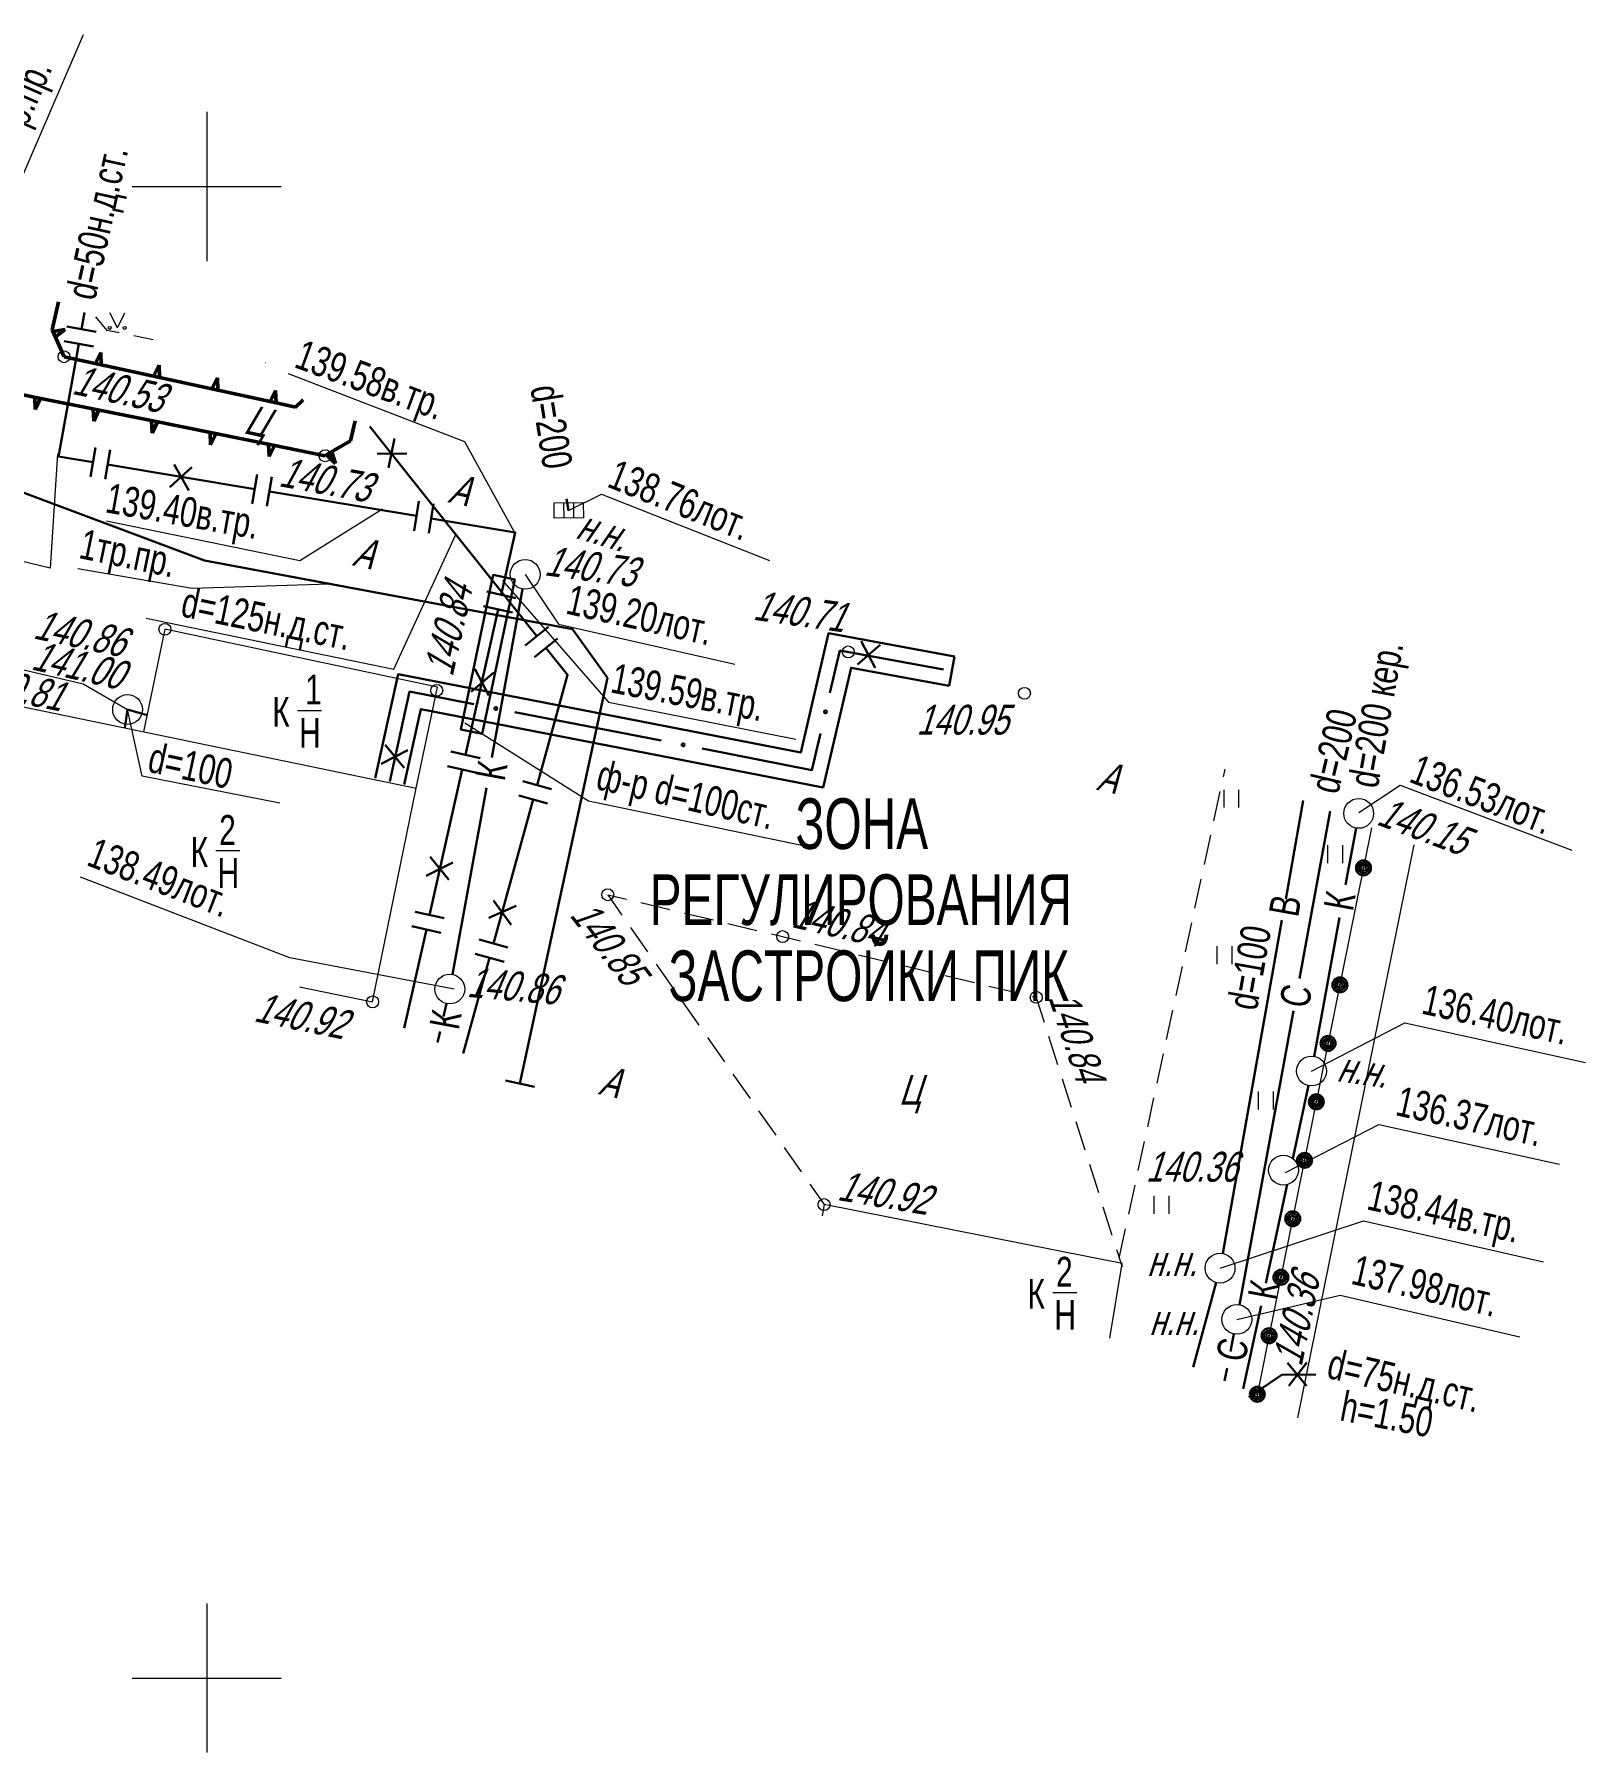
# Model space of a CAD drawing. Extents: x 10098 to 11902, y 8648 to 10202.
# Drawn here: x 11294.2 to 11346.2, y 9047.5 to 9105.1 of the extents above; entities that cross this region are included whole.
import ezdxf
from ezdxf.enums import TextEntityAlignment as Align

# ---------------------------------------------------------------- set-up
doc = ezdxf.new("R2010")
doc.units = 0
for name, color, linetype in [('1_Водопровод', 7, 'Continuous'), ('20_Строения', 7, 'Continuous'), ('21_Колодцы', 7, 'Continuous'), ('23_Ограждения', 7, 'Continuous'), ('24_Растительность', 7, 'Continuous'), ('38_Высотные_отметки', 7, 'Continuous'), ('49_Проекты', 7, 'Continuous'), ('50_Красные_линии', 7, 'Continuous'), ('51_Сетка_координат', 7, 'Continuous'), ('52_Топонимика', 7, 'Continuous'), ('Подписи_зданий', 7, 'Continuous')]:
    doc.layers.add(name, color=color, linetype=linetype)
for name, color, linetype, lineweight in [('2_Водосток', 30, 'Continuous', 30), ('4_Канализация', 16, 'Continuous', 30), ('5_Газопровод', 16, 'Continuous', 30), ('6_Теплопровод', 3, 'Continuous', 30)]:
    doc.layers.add(name, color=color, linetype=linetype, lineweight=lineweight)
doc.styles.add('mggt', font='russian_1251.shx', dxfattribs={"width": 0.75, "oblique": 18, "height": 1})
doc.styles.add('Style-RUSSIAN_1251 I 0.00000', font='RUSSIAN_1251.shx')

msp = doc.modelspace()

# ---------------------------------------------------------------- linework, layer by layer
at = {"layer": '1_Водопровод', "color": 8, "linetype": 'Continuous', "lineweight": 30}
for points in [[(11336.186, 9076.11), (11336.775, 9079.419)], [(11334.072, 9064.232), (11336.06, 9075.403)], [(11333.086, 9060.417), (11333.854, 9063.257)]]:
    msp.add_lwpolyline(points, dxfattribs=at)
at = {"layer": '1_Водопровод', "color": 8, "linetype": 'Continuous', "lineweight": 15}
msp.add_lwpolyline([(11333.984, 9063.74), (11338.791, 9065.327), (11344.829, 9063.953)], dxfattribs=at)
at = {"layer": '20_Строения', "color": 8, "linetype": 'Continuous', "lineweight": 15, "flags": 128}
for points in [[(11303.114, 9073.167), (11305.562, 9072.669), (11307.019, 9079.828), (11307.736, 9083.214), (11298.596, 9085.157), (11297.885, 9081.721)], [(11291.672, 9083.009), (11307.019, 9079.828)], [(11340.484, 9077.934), (11336.578, 9058.721)], [(11330.289, 9061.396), (11330.697, 9063.898), (11320.704, 9065.871), (11320.642, 9065.499)]]:
    msp.add_lwpolyline(points, dxfattribs=at)
at = {"layer": '21_Колодцы', "color": 8, "linetype": 'Continuous', "lineweight": 15}
for p, q in [((11312.629, 9089.401), (11311.64, 9089.39)), ((11311.64, 9089.39), (11311.645, 9088.882)), ((11311.969, 9089.385), (11311.974, 9088.889)), ((11312.298, 9089.388), (11312.303, 9088.892)), ((11312.629, 9089.401), (11312.634, 9088.893)), ((11312.634, 9088.893), (11311.645, 9088.882))]:
    msp.add_line(p, q, dxfattribs=at)
at = {"layer": '21_Колодцы', "color": 8, "linetype": 'Continuous', "lineweight": 9}
for centre in [(11310.681, 9086.999), (11338.633, 9078.986), (11308.151, 9073.098), (11336.109, 9067.027)]:
    msp.add_circle(centre, 0.5, dxfattribs=at)
at = {"layer": '21_Колодцы', "color": 8, "lineweight": 9}
for centre in [(11297.346, 9082.468), (11337.05, 9070.35), (11333.984, 9063.74), (11334.547, 9062.024)]:
    msp.add_circle(centre, 0.5, dxfattribs=at)
at = {"layer": '23_Ограждения', "color": 8, "linetype": 'Continuous', "lineweight": 50}
for p, q in [((11295.031, 9096.13), (11294.821, 9095.202)), ((11294.821, 9095.202), (11294.887, 9095.05)), ((11295.254, 9095.209), (11294.847, 9095.142)), ((11294.887, 9095.05), (11295.214, 9094.294)), ((11294.927, 9094.958), (11295.254, 9095.209)), ((11295.214, 9094.294), (11296.363, 9094.044)), ((11296.448, 9094.435), (11296.266, 9094.065)), ((11296.461, 9094.022), (11296.448, 9094.435)), ((11296.363, 9094.044), (11298.318, 9093.618)), ((11298.403, 9094.009), (11298.22, 9093.64)), ((11298.318, 9093.618), (11300.272, 9093.193)), ((11298.415, 9093.597), (11298.403, 9094.009)), ((11294.329, 9092.922), (11293.515, 9093.086)), ((11300.357, 9093.584), (11300.174, 9093.214)), ((11300.272, 9093.193), (11302.226, 9092.767)), ((11300.37, 9093.172), (11300.357, 9093.584)), ((11302.311, 9093.158), (11302.128, 9092.789)), ((11302.324, 9092.746), (11302.311, 9093.158)), ((11294.231, 9092.941), (11294.25, 9092.53)), ((11294.25, 9092.53), (11294.427, 9092.902)), ((11296.289, 9092.526), (11294.329, 9092.922)), ((11296.191, 9092.546), (11296.21, 9092.134)), ((11296.21, 9092.134), (11296.387, 9092.506)), ((11298.25, 9092.13), (11296.289, 9092.526)), ((11302.226, 9092.767), (11302.972, 9092.605)), ((11302.972, 9092.605), (11303.235, 9092.846)), ((11298.152, 9092.15), (11298.17, 9091.738)), ((11298.17, 9091.738), (11298.348, 9092.11)), ((11302.17, 9091.338), (11298.25, 9092.13)), ((11304.979, 9092.148), (11304.817, 9091.481)), ((11300.112, 9091.754), (11300.131, 9091.342)), ((11300.131, 9091.342), (11300.308, 9091.714)), ((11302.072, 9091.358), (11302.091, 9090.946)), ((11302.091, 9090.946), (11302.268, 9091.318)), ((11303.972, 9090.974), (11302.17, 9091.338)), ((11304.817, 9091.481), (11304.111, 9091.057)), ((11304.111, 9091.057), (11303.972, 9090.974)), ((11304.025, 9091.006), (11304.317, 9090.714)), ((11304.317, 9090.714), (11304.197, 9091.109))]:
    msp.add_line(p, q, dxfattribs=at)
at = {"layer": '23_Ограждения', "color": 8, "linetype": 'Continuous', "lineweight": 15}
for p, q in [((11296.657, 9095.179), (11296.282, 9095.629)), ((11297.062, 9095.096), (11296.657, 9095.179)), ((11298.202, 9094.861), (11297.552, 9094.995)), ((11301.97, 9094.085), (11301.959, 9094.087)), ((11334.094, 9080.207), (11334.151, 9080.469)), ((11333.777, 9078.741), (11333.988, 9079.718)), ((11333.459, 9077.275), (11333.671, 9078.252)), ((11333.142, 9075.809), (11333.354, 9076.786)), ((11332.825, 9074.342), (11333.036, 9075.32)), ((11332.508, 9072.876), (11332.719, 9073.854)), ((11332.19, 9071.41), (11332.402, 9072.388)), ((11331.873, 9069.944), (11332.085, 9070.922)), ((11331.556, 9068.478), (11331.767, 9069.456)), ((11331.239, 9067.012), (11331.45, 9067.99)), ((11330.921, 9065.546), (11331.133, 9066.523)), ((11330.604, 9064.08), (11330.816, 9065.057))]:
    msp.add_line(p, q, dxfattribs=at)
for points in [[(11339.065, 9078.502), (11335.591, 9061.284), (11335.192, 9059.31)], [(11313.449, 9076.258), (11313.927, 9075.574)], [(11313.449, 9076.258), (11314.073, 9076.113)], [(11314.56, 9075.997), (11315.532, 9075.763)], [(11316.018, 9075.647), (11316.991, 9075.414)], [(11317.477, 9075.297), (11318.449, 9075.064)], [(11314.213, 9075.164), (11314.786, 9074.344)], [(11318.936, 9074.948), (11319.908, 9074.715)], [(11320.394, 9074.598), (11321.367, 9074.365)], [(11321.853, 9074.248), (11322.826, 9074.015)], [(11315.072, 9073.934), (11315.645, 9073.114)], [(11323.312, 9073.899), (11324.284, 9073.666)], [(11324.77, 9073.549), (11325.743, 9073.316)], [(11326.229, 9073.2), (11327.202, 9072.967)], [(11315.931, 9072.704), (11316.504, 9071.884)], [(11327.688, 9072.85), (11327.817, 9072.819), (11328.08, 9071.993)], [(11316.79, 9071.474), (11317.363, 9070.655)], [(11328.232, 9071.516), (11328.536, 9070.564)], [(11317.649, 9070.245), (11318.222, 9069.425)], [(11328.688, 9070.087), (11328.992, 9069.135)], [(11318.508, 9069.015), (11319.081, 9068.195)], [(11329.144, 9068.658), (11329.448, 9067.706)], [(11319.367, 9067.785), (11319.94, 9066.965)], [(11329.6, 9067.229), (11329.904, 9066.277)], [(11320.226, 9066.555), (11320.704, 9065.871)], [(11330.056, 9065.8), (11330.359, 9064.847)], [(11330.511, 9064.371), (11330.697, 9063.789)]]:
    msp.add_lwpolyline(points, dxfattribs=at)
at = {"layer": '23_Ограждения', "color": 8, "linetype": 'Continuous', "lineweight": 30}
for centre, radius in [((11338.794, 9077.159), 0.25), ((11338.794, 9077.159), 0.175), ((11338.794, 9077.159), 0.1), ((11338.794, 9077.159), 0.01), ((11338.003, 9073.238), 0.25), ((11338.003, 9073.238), 0.175), ((11338.003, 9073.238), 0.1), ((11338.003, 9073.238), 0.01), ((11337.607, 9071.277), 0.25), ((11337.607, 9071.277), 0.175), ((11337.607, 9071.277), 0.1), ((11337.607, 9071.277), 0.01), ((11337.212, 9069.317), 0.25), ((11337.212, 9069.317), 0.175), ((11337.212, 9069.317), 0.1), ((11337.212, 9069.317), 0.01), ((11336.816, 9067.356), 0.25), ((11336.816, 9067.356), 0.175), ((11336.816, 9067.356), 0.1), ((11336.816, 9067.356), 0.01), ((11336.421, 9065.396), 0.25), ((11336.421, 9065.396), 0.175), ((11336.421, 9065.396), 0.1), ((11336.421, 9065.396), 0.01), ((11336.025, 9063.435), 0.25), ((11336.025, 9063.435), 0.175), ((11336.025, 9063.435), 0.1), ((11336.025, 9063.435), 0.01), ((11335.629, 9061.475), 0.25), ((11335.629, 9061.475), 0.175), ((11335.629, 9061.475), 0.1), ((11335.629, 9061.475), 0.01), ((11335.234, 9059.514), 0.25), ((11335.234, 9059.514), 0.175), ((11335.234, 9059.514), 0.1), ((11335.234, 9059.514), 0.01)]:
    msp.add_circle(centre, radius, dxfattribs=at)
at = {"layer": '24_Растительность', "color": 8, "linetype": 'Continuous', "lineweight": 15}
for p, q in [((11297.005, 9095.263), (11296.751, 9095.763)), ((11297.005, 9095.263), (11297.251, 9095.763)), ((11334.118, 9079.179), (11334.118, 9079.779)), ((11334.613, 9079.179), (11334.613, 9079.779)), ((11337.603, 9077.317), (11337.603, 9077.917)), ((11338.098, 9077.317), (11338.098, 9077.917)), ((11333.892, 9073.937), (11333.892, 9074.537)), ((11334.387, 9073.937), (11334.387, 9074.537)), ((11335.278, 9069.062), (11335.278, 9069.662)), ((11335.773, 9069.062), (11335.773, 9069.662)), ((11331.778, 9065.562), (11331.778, 9066.162)), ((11332.273, 9065.562), (11332.273, 9066.162))]:
    msp.add_line(p, q, dxfattribs=at)
at = {"layer": '24_Растительность', "color": 8, "linetype": 'Continuous', "lineweight": 9}
for centre in [(11296.75, 9095.263), (11297.25, 9095.263)]:
    msp.add_circle(centre, 0.05, dxfattribs=at)
at = {"layer": '2_Водосток', "color": 8, "linetype": 'Continuous', "lineweight": 30}
for p, q in [((11297.346, 9082.468), (11297.25, 9081.853)), ((11298.001, 9082.281), (11297.346, 9082.468))]:
    msp.add_line(p, q, dxfattribs=at)
at = {"layer": '2_Водосток', "color": 8, "linetype": 'Continuous', "lineweight": 15}
for points in [[(11312.134, 9089.14), (11313.241, 9089.689), (11318.873, 9087.459)], [(11287.742, 9085.237), (11295.851, 9083.335), (11297.346, 9082.468)], [(11334.547, 9062.024), (11338.016, 9062.836), (11344.037, 9061.437)]]:
    msp.add_lwpolyline(points, dxfattribs=at)
at = {"layer": '2_Водосток', "color": 8, "linetype": 'Continuous', "lineweight": 30, "ltscale": 0.5, "flags": 128}
for points in [[(11312.071, 9089.533), (11312.134, 9089.14)], [(11336.647, 9073.457), (11337.676, 9079.058)], [(11334.637, 9062.516), (11336.447, 9072.369)], [(11334.331, 9060.95), (11334.449, 9061.534)], [(11334.134, 9059.966), (11334.22, 9060.394)]]:
    msp.add_lwpolyline(points, dxfattribs=at)
at = {"layer": '2_Водосток', "color": 8, "linetype": 'Continuous', "lineweight": 15, "ltscale": 0.5}
msp.add_lwpolyline([(11302.454, 9079.326), (11297.832, 9080.236), (11297.346, 9082.468)], dxfattribs=at)
at = {"layer": '38_Высотные_отметки', "color": 8, "lineweight": 9}
for centre in [(11295.214, 9094.294, 140.528), (11303.972, 9090.974, 140.727), (11298.596, 9085.157), (11321.516, 9084.399, 140.714), (11307.713, 9083.111, 140.835), (11327.424, 9083.012, 140.952), (11313.449, 9076.258, 140.852), (11319.314, 9074.857, 140.841), (11305.562, 9072.669, 140.92), (11327.817, 9072.819, 140.835), (11320.704, 9065.871)]:
    msp.add_circle(centre, 0.2, dxfattribs=at)
at = {"layer": '49_Проекты', "color": 8, "linetype": 'Continuous', "lineweight": 30}
for p, q in [((11288.519, 9091.731), (11299.923, 9087.468)), ((11299.923, 9087.468), (11312.265, 9085.157)), ((11312.265, 9085.157), (11313.444, 9083.534)), ((11313.444, 9083.534), (11310.506, 9069.93)), ((11310.017, 9070.036), (11310.994, 9069.824))]:
    msp.add_line(p, q, dxfattribs=at)
at = {"layer": '49_Проекты', "color": 8, "linetype": 'Continuous', "lineweight": 15}
for points in [[(11287.181, 9091.087), (11292.639, 9097.62), (11295.868, 9105.102)], [(11295.683, 9087.194), (11299.511, 9086.542), (11304.104, 9086.685)]]:
    msp.add_lwpolyline(points, dxfattribs=at)
at = {"layer": '4_Канализация', "color": 8, "linetype": 'Continuous', "lineweight": 15}
for points in [[(11310.681, 9086.999), (11311.8, 9085.334), (11317.716, 9083.989)], [(11338.633, 9079.021), (11340.026, 9079.932), (11345.777, 9077.751)], [(11308.297, 9073.093), (11302.783, 9074.14), (11295.768, 9076.844)], [(11337.05, 9070.35), (11340.176, 9071.966), (11346.244, 9070.636)], [(11336.177, 9066.944), (11339.304, 9068.559), (11345.371, 9067.23)]]:
    msp.add_lwpolyline(points, dxfattribs=at)
at = {"layer": '4_Канализация', "color": 8, "linetype": 'Continuous', "lineweight": 30}
for points in [[(11310.591, 9086.507), (11309.565, 9080.865)], [(11309.38, 9079.848), (11308.241, 9073.59)], [(11338.194, 9076.59), (11338.543, 9078.494)], [(11337.14, 9070.842), (11337.994, 9075.5)], [(11308.039, 9072.611), (11307.938, 9072.174)], [(11307.824, 9071.68), (11307.738, 9071.305)], [(11336.42, 9067.418), (11336.945, 9069.861)], [(11335.82, 9064.627), (11336.232, 9066.543)], [(11335.521, 9063.235), (11335.82, 9064.627)], [(11334.761, 9059.697), (11335.359, 9062.482)]]:
    msp.add_lwpolyline(points, dxfattribs=at)
at = {"layer": '51_Сетка_координат', "color": 8, "lineweight": 15}
for points in [[(11300, 9102.5), (11300, 9097.5)], [(11297.5, 9100), (11302.5, 9100)], [(11300, 9052.5), (11300, 9047.5)], [(11297.5, 9050), (11302.5, 9050)]]:
    msp.add_lwpolyline(points, dxfattribs=at)
at = {"layer": '5_Газопровод', "color": 8, "linetype": 'Continuous', "lineweight": 30}
for p, q in [((11295.221, 9094.813), (11296.205, 9094.635)), ((11295.31, 9095.305), (11296.294, 9095.127)), ((11306.092, 9090.574), (11306.301, 9091.553)), ((11296.102, 9090.269), (11296.266, 9091.255)), ((11296.595, 9090.187), (11296.759, 9091.173)), ((11305.712, 9091.039), (11306.712, 9091.049)), ((11299.5, 9090.59), (11298.758, 9089.92)), ((11298.908, 9090.686), (11299.399, 9089.815)), ((11301.527, 9089.366), (11301.691, 9090.352)), ((11302.02, 9089.283), (11302.184, 9090.27)), ((11306.952, 9088.462), (11307.116, 9089.449)), ((11307.445, 9088.38), (11307.61, 9089.367)), ((11309.391, 9086.423), (11310.367, 9086.205)), ((11309.282, 9085.935), (11310.258, 9085.717)), ((11310.675, 9084.62), (11311.457, 9085.243)), ((11310.987, 9084.229), (11311.769, 9084.853)), ((11309.458, 9082.944), (11308.99, 9083.829)), ((11308.868, 9083.057), (11309.628, 9083.707)), ((11308.19, 9081.056), (11309.165, 9080.838)), ((11308.08, 9080.568), (11309.056, 9080.35)), ((11310.598, 9080.064), (11311.562, 9079.799)), ((11310.465, 9079.582), (11311.43, 9079.317)), ((11308.124, 9076.755), (11307.496, 9077.533)), ((11308.254, 9077.341), (11307.356, 9076.898)), ((11309.46, 9075.486), (11310.378, 9075.883)), ((11309.618, 9076.064), (11310.207, 9075.256)), ((11306.879, 9075.201), (11307.855, 9074.983)), ((11306.988, 9075.689), (11307.964, 9075.471)), ((11309.138, 9074.761), (11310.102, 9074.496)), ((11309.005, 9074.279), (11309.97, 9074.014)), ((11336.885, 9059.8), (11336.249, 9060.572)), ((11336.285, 9059.791), (11336.899, 9060.581))]:
    msp.add_line(p, q, dxfattribs=at)
for points in [[(11295.904, 9095.781), (11295.802, 9095.216)], [(11295.713, 9094.724), (11295.031, 9090.954), (11296.184, 9090.762)], [(11305.468, 9091.952), (11307.637, 9089.232)], [(11296.677, 9090.68), (11301.609, 9089.859)], [(11302.102, 9089.777), (11307.034, 9088.956)], [(11307.637, 9089.232), (11311.066, 9084.932)], [(11307.527, 9088.873), (11310.347, 9088.404), (11309.879, 9086.314)], [(11309.77, 9085.826), (11308.678, 9080.947)], [(11311.378, 9084.541), (11312.1, 9083.635), (11311.08, 9079.931)], [(11308.568, 9080.459), (11307.476, 9075.58)], [(11310.948, 9079.449), (11309.62, 9074.629)], [(11307.367, 9075.092), (11306.626, 9071.783)], [(11309.488, 9074.147), (11308.603, 9070.934)], [(11334.945, 9059.416), (11336.056, 9060.165), (11337.2, 9060.177)]]:
    msp.add_lwpolyline(points, dxfattribs=at)
at = {"layer": '5_Газопровод', "color": 8, "linetype": 'Continuous', "lineweight": 15}
for points in [[(11310.325, 9088.419), (11308.652, 9091.442), (11302.743, 9093.718)], [(11294.993, 9091.041), (11294.746, 9087.207), (11287.996, 9088.844)], [(11305.892, 9089.181), (11303.128, 9087.455), (11296.635, 9088.783)], [(11309.921, 9086.792), (11313.478, 9082.717), (11319.756, 9081.48)], [(11308.651, 9082.023), (11312.798, 9079.407), (11320.442, 9077.826)]]:
    msp.add_lwpolyline(points, dxfattribs=at)
at = {"layer": '5_Газопровод', "color": 8, "linetype": 'Continuous', "lineweight": 15, "flags": 128}
msp.add_lwpolyline([(11297.969, 9085.532), (11306.27, 9083.818), (11308.355, 9088.331)], dxfattribs=at)
at = {"layer": '5_Газопровод', "color": 8, "linetype": 'Continuous', "lineweight": 30, "flags": 128}
msp.add_lwpolyline([(11309.243, 9081.651), (11308.52, 9081.803), (11309.608, 9086.982), (11310.331, 9086.83)], close=True, dxfattribs=at)
at = {"layer": '6_Теплопровод', "color": 8, "linetype": 'Continuous', "lineweight": 30}
for p, q in [((11321.829, 9083.983), (11322.587, 9084.634)), ((11322.418, 9083.871), (11321.949, 9084.755)), ((11306.744, 9081.103), (11305.851, 9080.652)), ((11306.621, 9080.516), (11305.985, 9081.288))]:
    msp.add_line(p, q, dxfattribs=at)
at = {"layer": '6_Теплопровод', "color": 8, "linetype": 'Continuous', "lineweight": 30, "ltscale": 0.5, "flags": 128}
for points in [[(11305.651, 9080.167), (11306.42, 9083.652), (11319.919, 9081.024), (11320.855, 9085.025), (11325.081, 9084.249)], [(11306.627, 9079.951), (11307.186, 9082.484), (11320.673, 9079.858), (11321.611, 9083.869), (11324.901, 9083.265)], [(11324.901, 9083.265), (11325.081, 9084.249)]]:
    msp.add_lwpolyline(points, dxfattribs=at)
at = {"layer": '6_Теплопровод', "color": 8, "linetype": 'Continuous', "lineweight": 30}
for points in [[(11320.9, 9083.025), (11321.233, 9084.447), (11324.714, 9083.808)], [(11306.139, 9080.059), (11306.803, 9083.068), (11308.962, 9082.648)], [(11310.337, 9082.38), (11315.244, 9081.425)], [(11316.619, 9081.157), (11320.296, 9080.441), (11320.582, 9081.662)]]:
    msp.add_lwpolyline(points, dxfattribs=at)
for centre in [(11309.699, 9082.504), (11320.752, 9082.392), (11315.981, 9081.281)]:
    msp.add_circle(centre, 0.05, dxfattribs=at)
at = {"layer": 'Подписи_зданий', "color": 8, "linetype": 'Continuous', "lineweight": 15}
for p, q in [((11303.049, 9082.439), (11303.849, 9082.439)), ((11300.311, 9077.74), (11301.111, 9077.74)), ((11328.377, 9062.929), (11329.177, 9062.929))]:
    msp.add_line(p, q, dxfattribs=at)

# ---------------------------------------------------------------- texts
at = {"layer": '1_Водопровод', "color": 8, "linetype": 'Continuous', "lineweight": 15, "style": 'mggt', "width": 0.75}
for s, rotation, p in [('В', 79.90774, (11336.597, 9075.479)), ('d=100', 80.02299, (11335.216, 9072.346)), ('138.44в.тр.', 347.31148, (11338.865, 9065.722))]:
    msp.add_text(s, height=1, rotation=rotation, dxfattribs=at).set_placement(p)
at = {"layer": '2_Водосток', "color": 8, "linetype": 'Continuous', "lineweight": 15, "ltscale": 0.5, "style": 'mggt', "width": 0.75}
for s, rotation, p in [('d=200', 278.99226, (11310.85, 9093.262)), ('d=100', 347.82951, (11297.978, 9080.393))]:
    msp.add_text(s, height=1, rotation=rotation, dxfattribs=at).set_placement(p)
at = {"layer": '2_Водосток', "color": 8, "linetype": 'Continuous', "lineweight": 15, "style": 'mggt', "width": 0.75}
for s, rotation, p in [('138.76лот.', 338.16238, (11313.387, 9089.951)), ('d=200', 76.57337, (11337.938, 9079.594)), ('С', 79.19581, (11336.947, 9072.419)), ('137.98лот.', 346.91948, (11338.337, 9063.224)), ('С', 79.19581, (11334.819, 9060.56))]:
    msp.add_text(s, height=1, rotation=rotation, dxfattribs=at).set_placement(p)
at = {"layer": '38_Высотные_отметки', "color": 8, "linetype": 'Continuous', "lineweight": 15, "style": 'mggt', "oblique": 18, "width": 0.75}
for s, rotation, p in [('140.53    ', 347.71198, (11295.455, 9093.055, 140.528)), ('140.73    ', 349.61432, (11302.389, 9089.96, 140.727)), ('н.н.', 343.23614, (11312.331, 9088.226)), ('140.73    ', 352.48578, (11311.3, 9086.972, 140.732)), ('140.84    ', 77.21441, (11308.244, 9083.542, 140.835)), ('140.71    ', 352.00478, (11318.296, 9085.481, 140.714)), ('140.86    ', 347.94853, (11294.153, 9084.858, 140.857)), ('141.00   ', 346.86965, (11294.081, 9083.82, 140.813)), ('140.81    ', 348.60663, (11292.07, 9083.01, 140.813)), ('140.15    ', 339.63953, (11339.193, 9078.626, 140.155)), ('140.85    ', 307.50618, (11312.149, 9075.569, 140.852)), ('140.84    ', 346.96498, (11319.578, 9075.182, 140.841)), ('140.86    ', 355.03595, (11308.711, 9072.836, 140.857)), ('140.92    ', 348.41189, (11301.554, 9072.025, 140.92)), ('140.84    ', 288.26469, (11328.22, 9072.82, 140.835)), ('н.н.', 351.87488, (11337.869, 9070.014)), ('140.92    ', 350.41495, (11321.12, 9066.03, 140.917)), ('140.36    ', 78.18829, (11336.716, 9060.413, 140.364))]:
    msp.add_text(s, height=1, rotation=rotation, dxfattribs=at).set_placement(p)
for s, p in [('140.95    ', (11323.804, 9081.627, 140.952)), ('140.36    ', (11331.494, 9066.641, 140.36)), ('н.н.', (11331.532, 9063.483)), ('н.н.', (11331.601, 9061.503))]:
    msp.add_text(s, height=1, dxfattribs=at).set_placement(p)
at = {"layer": '49_Проекты', "color": 8, "linetype": 'Continuous', "lineweight": 15, "style": 'mggt', "width": 0.75}
for s, rotation, p in [('139.48в.тр.пр.', 66.36935, (11292.214, 9097.971)), ('1тр.пр.', 348.23108, (11295.675, 9087.552))]:
    msp.add_text(s, height=1, rotation=rotation, dxfattribs=at).set_placement(p)
at = {"layer": '4_Канализация', "color": 8, "linetype": 'Continuous', "lineweight": 15, "style": 'mggt', "width": 0.75}
for s, rotation, p in [('139.20лот.', 347.3871, (11312.002, 9085.692)), ('d=200 кер.', 79.88459, (11339.27, 9079.796)), ('К', 79.44114, (11309.986, 9080.036)), ('136.53лот.', 338.69991, (11340.28, 9080.058)), ('138.49лот.', 338.91873, (11295.929, 9077.264)), ('К', 79.61294, (11338.433, 9075.674)), ('136.40лот.', 347.64062, (11340.701, 9072.282)), ('К', 79.44114, (11308.447, 9071.694)), ('136.37лот.', 347.64062, (11339.828, 9068.876)), ('К', 79.44114, (11335.891, 9062.629))]:
    msp.add_text(s, height=1, rotation=rotation, dxfattribs=at).set_placement(p)
at = {"layer": '50_Красные_линии', "color": 8, "linetype": 'Continuous', "lineweight": 53, "style": 'Style-RUSSIAN_1251 I 0.00000', "width": 0.705882}
for s, p in [('ЗОНА ', (11322.192, 9078.642)), ('РЕГУЛИРОВАНИЯ ', (11322.16, 9076.092)), ('ЗАСТРОЙКИ ПИК', (11322.204, 9073.542))]:
    msp.add_text(s, height=1.7, dxfattribs=at).set_placement(p, align=Align.MIDDLE_CENTER)
at = {"layer": '52_Топонимика', "color": 8, "linetype": 'Continuous', "lineweight": 15, "style": 'mggt', "oblique": 18, "width": 0.75}
for s, p in [('Ц', (11301.201, 9091.738)), ('А', (11308.066, 9089.424)), ('А', (11304.854, 9087.306)), ('А', (11329.809, 9079.784)), ('А', (11313.105, 9069.581))]:
    msp.add_text(s, height=1, rotation=347.49665, dxfattribs=at).set_placement(p)
msp.add_text('Ц', height=1, dxfattribs=at).set_placement((11323.207, 9069.217))
at = {"layer": '5_Газопровод', "color": 8, "linetype": 'Continuous', "lineweight": 15, "style": 'mggt', "width": 0.75}
for s, rotation, p in [('d=50н.д.ст.', 77.57042, (11296.254, 9096.148)), ('139.58в.тр.', 339.69651, (11302.891, 9093.957)), ('139.40в.тр.', 349.87184, (11296.56, 9089.087)), ('139.59в.тр.', 349.07345, (11313.501, 9083.05)), ('ф-р d=100ст.', 346.88972, (11313.014, 9079.814)), ('d=75н.д.ст.', 346.89091, (11337.52, 9060.074)), ('h=1.50', 349.10045, (11337.966, 9058.646))]:
    msp.add_text(s, height=1, rotation=rotation, dxfattribs=at).set_placement(p)
at = {"layer": '5_Газопровод', "color": 8, "linetype": 'Continuous', "lineweight": 15, "ltscale": 0.5, "style": 'mggt', "width": 0.75}
msp.add_text('d=125н.д.ст.', height=1, rotation=348.41944, dxfattribs=at).set_placement((11299.091, 9085.601))
at = {"layer": 'Подписи_зданий', "color": 8, "linetype": 'Continuous', "lineweight": 15, "style": 'mggt', "width": 0.75}
for s, p in [('1', (11303.298, 9082.639)), ('К', (11302.198, 9081.889)), ('Н', (11303.098, 9081.189)), ('2', (11300.417, 9077.931)), ('К', (11299.461, 9077.19)), ('Н', (11300.361, 9076.49)), ('2', (11328.483, 9063.12)), ('К', (11327.527, 9062.379)), ('Н', (11328.427, 9061.679))]:
    msp.add_text(s, height=1, dxfattribs=at).set_placement(p)

doc.saveas('drawing.dxf')
